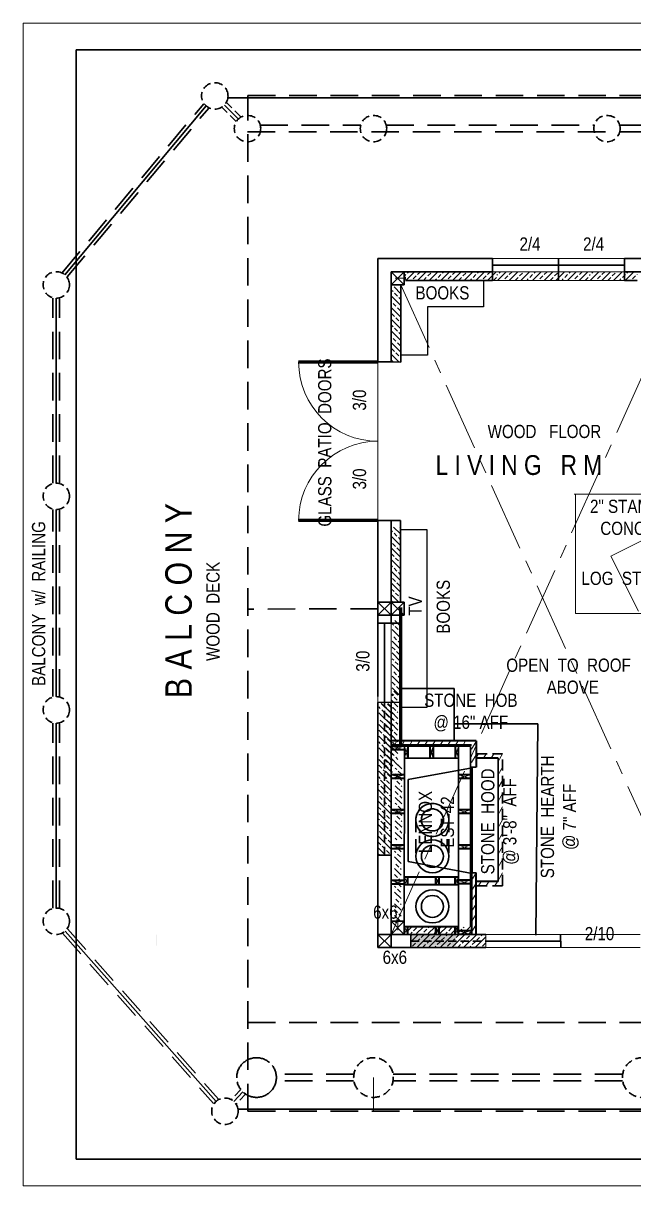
# Model space of a CAD drawing. Header units: inches. Extents: x 3832 to 8152, y 959 to 2015.
# Drawn here: x 7123 to 7400, y 1246 to 1774 of the extents above; entities that cross this region are included whole.
import ezdxf

# ---------------------------------------------------------------- set-up
doc = ezdxf.new("R2010")
doc.units = ezdxf.units.IN
doc.header["$MEASUREMENT"] = 0
doc.linetypes.add('CENTER', pattern=[2, 1.25, -0.25, 0.25, -0.25])
doc.linetypes.add('HIDDEN', pattern=[0.375, 0.25, -0.125])
for name, color, linetype, lineweight in [('APPLIANCES', 7, 'Continuous', 20), ('BUILT-INS', 36, 'Continuous', 25), ('DOORS', 7, 'Continuous', 60), ('FURNITURE', 36, 'Continuous', 25), ('MASONRY', 14, 'Continuous', 30), ('NEW FRAMING', 6, 'Continuous', 30), ('NEW FRAMMING', 6, 'Continuous', 30), ('ROOF', 7, 'HIDDEN', 30), ('STAIRS', 7, 'Continuous', 20), ('STAMPED  CONC  FL', 1, 'Continuous', 20), ('STOVE HEATING', 1, 'Continuous', 40), ('WALL FRAMING', 9, 'CENTER', 30), ('WALLS', 7, 'Continuous', 30), ('WINDOWS', 5, 'Continuous', 30)]:
    doc.layers.add(name, color=color, linetype=linetype, lineweight=lineweight)
for name, color, linetype in [('TEXT', 7, 'Continuous'), ('TEXT80', 9, 'Continuous'), ('TITLE BLOCK', 7, 'Continuous')]:
    doc.layers.add(name, color=color, linetype=linetype)
doc.styles.add('ARCHENT', font='technical.ttf', dxfattribs={"height": 6})

msp = doc.modelspace()

# ---------------------------------------------------------------- hatches: boundary and pattern name
at = {"layer": 'DOORS', "linetype": 'Continuous', "lineweight": 9, "ltscale": 25}
h = msp.add_hatch(dxfattribs=at)
h.set_pattern_fill('ANSI33', color=6, scale=15, style=0)
h.set_pattern_definition([(45, (2360.915, 396.7866), (-2.6516504, 2.6516504), []), (45, (2363.5667, 396.7866), (-2.6516504, 2.6516504), [1.875, -0.9375])])
h.paths.add_polyline_path([(7337.93, 1659.94), (7295.93, 1659.94), (7295.93, 1656.94), (7337.93, 1656.94)])
h.paths.add_polyline_path([(7337.93, 1660.91), (7295.93, 1660.91), (7295.93, 1659.94), (7337.93, 1659.94)])
h = msp.add_hatch(dxfattribs=at)
h.set_pattern_fill('ANSI33', color=6, scale=15, style=0)
h.set_pattern_definition([(45, (2402.5394, 396.7866), (-2.6516504, 2.6516504), []), (45, (2405.191, 396.7866), (-2.6516504, 2.6516504), [1.875, -0.9375])])
h.paths.add_polyline_path([(7379.56, 1659.94), (7337.56, 1659.94), (7337.56, 1656.94), (7379.56, 1656.94)])
h.paths.add_polyline_path([(7379.56, 1660.91), (7337.56, 1660.91), (7337.56, 1659.94), (7379.56, 1659.94)])
h = msp.add_hatch(dxfattribs=at)
h.set_pattern_fill('ANSI33', color=6, scale=15, style=0)
h.set_pattern_definition([(45, (2444.6346, 396.7866), (-2.6516504, 2.6516504), []), (45, (2447.2863, 396.7866), (-2.6516504, 2.6516504), [1.875, -0.9375])])
h.paths.add_polyline_path([(7401.34, 1656.94), (7401.34, 1659.94), (7379.65, 1659.94), (7379.65, 1656.94)])
h.paths.add_polyline_path([(7401.34, 1659.94), (7401.34, 1660.91), (7379.65, 1660.91), (7379.65, 1659.94)])
h = msp.add_hatch(dxfattribs=at)
h.set_pattern_fill('ANSI33', color=6, scale=15, angle=90, style=0)
h.set_pattern_definition([(135, (8555.955, -3318.0037), (-2.6516504, -2.6516504), []), (135, (8555.955, -3315.352), (-2.6516504, -2.6516504), [1.875, -0.9375])])
h.paths.add_polyline_path([(7289.8, 1620.01), (7292.8, 1620.01), (7292.8, 1654.01), (7289.8, 1654.01)])
h.paths.add_polyline_path([(7294, 1620.01), (7294.06, 1654.01), (7292.8, 1654.01), (7292.8, 1620.01)])
h = msp.add_hatch(dxfattribs=at)
h.set_pattern_fill('ANSI33', color=6, scale=15, angle=90, style=0)
h.set_pattern_definition([(135, (8555.7513, -3427.0567), (-2.6516504, -2.6516504), []), (135, (8555.7513, -3424.405), (-2.6516504, -2.6516504), [1.875, -0.9375])])
h.paths.add_polyline_path([(7289.59, 1510.96), (7292.59, 1510.96), (7292.59, 1544.96), (7289.59, 1544.96)])
h.paths.add_polyline_path([(7293.82, 1510.96), (7293.88, 1544.96), (7292.59, 1544.96), (7292.59, 1510.96)])
h = msp.add_hatch(dxfattribs=at)
h.set_pattern_fill('ANSI33', color=6, scale=15, angle=90, style=0)
h.set_pattern_definition([(135, (8556.264, -3469.4886), (-2.6516504, -2.6516504), []), (135, (8556.264, -3466.837), (-2.6516504, -2.6516504), [1.875, -0.9375])])
h.paths.add_polyline_path([(7290.11, 1468.53), (7293.11, 1468.53), (7293.11, 1502.53), (7290.11, 1502.53)])
h.paths.add_polyline_path([(7293.75, 1468.53), (7293.81, 1502.53), (7293.11, 1502.53), (7293.11, 1468.53)])
h = msp.add_hatch(dxfattribs=at)
h.set_pattern_fill('ANSI33', color=6, scale=15, angle=90, style=0)
h.set_pattern_definition([(135, (8550.1603, -3507.2784), (-2.6516504, -2.6516504), []), (135, (8550.1603, -3504.6267), (-2.6516504, -2.6516504), [1.875, -0.9375])])
h.paths.add_polyline_path([(7287, 1430.74), (7290, 1430.74), (7290, 1464.74), (7287, 1464.74)])
h.paths.add_polyline_path([(7284, 1430.74), (7287, 1430.74), (7287, 1464.74), (7284, 1464.74)])
h = msp.add_hatch(dxfattribs=at)
h.set_pattern_fill('ANSI33', color=6, scale=15, angle=90, style=0)
h.set_pattern_definition([(135, (8549.7513, -3541.9985), (-2.6516504, -2.6516504), []), (135, (8549.7513, -3539.347), (-2.6516504, -2.6516504), [1.875, -0.9375])])
h.paths.add_polyline_path([(7286.59, 1396.02), (7289.59, 1396.02), (7289.59, 1430.02), (7286.59, 1430.02)])
h.paths.add_polyline_path([(7283.59, 1396.02), (7286.59, 1396.02), (7286.59, 1430.02), (7283.59, 1430.02)])
h = msp.add_hatch(dxfattribs=at)
h.set_pattern_fill('ANSI33', color=6, scale=15, style=0)
h.set_pattern_definition([(45, (2360.5756, 93.7525), (-2.6516504, 2.6516504), []), (45, (2363.2272, 93.7525), (-2.6516504, 2.6516504), [1.875, -0.9375])])
h.paths.add_polyline_path([(7298.59, 1356.91), (7298.59, 1353.91), (7332.59, 1353.91), (7332.59, 1356.91)])
h.paths.add_polyline_path([(7298.59, 1359.91), (7298.59, 1356.91), (7332.59, 1356.91), (7332.59, 1359.91)])
at = {"layer": 'NEW FRAMING', "linetype": 'Continuous', "lineweight": 9, "ltscale": 25}
h = msp.add_hatch(dxfattribs=at)
h.set_pattern_fill('ANSI33', color=256, scale=15, angle=90, style=0)
h.set_pattern_definition([(135, (8555.86, -3501.5705), (-2.6516504, -2.6516504), []), (135, (8555.86, -3498.919), (-2.6516504, -2.6516504), [1.875, -0.9375])])
h.paths.add_polyline_path([(7289.7, 1436.45), (7292.7, 1436.45), (7292.7, 1470.45), (7289.7, 1470.45)])
h = msp.add_hatch(dxfattribs=at)
h.set_pattern_fill('ANSI33', color=256, scale=15, angle=90, style=0)
h.set_pattern_definition([(135, (8550.1547, -3507.2784), (-2.6516504, -2.6516504), []), (135, (8550.1547, -3504.6267), (-2.6516504, -2.6516504), [1.875, -0.9375])])
h.paths.add_polyline_path([(7284, 1430.74), (7287, 1430.74), (7287, 1464.74), (7284, 1464.74)])
h = msp.add_hatch(dxfattribs=at)
h.set_pattern_fill('ANSI33', color=256, scale=15, angle=90, style=0)
h.set_pattern_definition([(135, (8553.1547, -3507.2784), (-2.6516504, -2.6516504), []), (135, (8553.1547, -3504.6267), (-2.6516504, -2.6516504), [1.875, -0.9375])])
h.paths.add_polyline_path([(7287, 1430.74), (7290, 1430.74), (7290, 1464.74), (7287, 1464.74)])
h = msp.add_hatch(dxfattribs=at)
h.set_pattern_fill('ANSI33', color=256, scale=15, angle=90, style=0)
h.set_pattern_definition([(135, (8557.6513, -3535.0887), (-2.6516504, -2.6516504), []), (135, (8557.6513, -3532.437), (-2.6516504, -2.6516504), [1.875, -0.9375])])
h.paths.add_polyline_path([(7291.49, 1402.93), (7294.49, 1402.93), (7294.49, 1436.93), (7291.49, 1436.93)])
h = msp.add_hatch(dxfattribs=at)
h.set_pattern_fill('ANSI33', color=256, scale=15, angle=90, style=0)
h.set_pattern_definition([(135, (8549.7457, -3541.9985), (-2.6516504, -2.6516504), []), (135, (8549.7457, -3539.347), (-2.6516504, -2.6516504), [1.875, -0.9375])])
h.paths.add_polyline_path([(7286.59, 1396.02), (7289.59, 1396.02), (7289.59, 1430.02), (7286.59, 1430.02)])
h.paths.add_polyline_path([(7283.59, 1396.02), (7286.59, 1396.02), (7286.59, 1430.02), (7283.59, 1430.02)])
h = msp.add_hatch(dxfattribs=at)
h.set_pattern_fill('ANSI33', color=256, scale=15, angle=90, style=0)
h.set_pattern_definition([(135, (8557.308, -3572.781), (-2.6516504, -2.6516504), []), (135, (8557.308, -3570.1294), (-2.6516504, -2.6516504), [1.875, -0.9375])])
h.paths.add_polyline_path([(7291.15, 1365.24), (7294.15, 1365.24), (7294.15, 1399.24), (7291.15, 1399.24)])
h = msp.add_hatch(dxfattribs=at)
h.set_pattern_fill('ANSI33', color=256, scale=15, angle=180, style=0)
h.set_pattern_definition([(225, (12269.0153, 2626.4176), (2.6516504, -2.6516504), []), (225, (12266.3637, 2626.4176), (2.6516504, -2.6516504), [1.875, -0.9375])])
h.paths.add_polyline_path([(7325.64, 1360.26), (7325.64, 1363.26), (7297, 1363.26), (7297, 1360.26)])
at = {"layer": 'WALLS', "linetype": 'Continuous', "lineweight": 20, "ltscale": 20}
h = msp.add_hatch(dxfattribs=at)
h.set_pattern_fill('ZIGZAG', color=6, scale=10, style=0)
h.set_pattern_definition([(360, (7025.4236, 589.9291), (1.25, 1.25), [1.25, -1.25]), (90, (7026.6736, 589.9291), (-1.25, 1.25), [1.25, -1.25])])
h.paths.add_polyline_path([(7299.09, 1359.83), (7299.09, 1354.83), (7319.11, 1354.82), (7319.11, 1359.83)])
h.paths.add_polyline_path([(7183.06, 1359.84), (7183.06, 1354.84), (7183.11, 1354.84), (7183.11, 1359.84)])

# ---------------------------------------------------------------- linework, layer by layer
at = {"layer": 'APPLIANCES', "color": 7, "lineweight": 20, "ltscale": 15}
msp.add_line((7389.29, 1531.66), (7405.34, 1539.8), dxfattribs=at)
at = {"layer": 'BUILT-INS', "color": 6, "ltscale": 20}
for p, q in [((7331.59, 1656.91), (7331.59, 1644.91)), ((7331.59, 1644.91), (7306.08, 1644.91)), ((7306.08, 1644.91), (7306.08, 1622.95)), ((7306.08, 1622.95), (7294, 1622.95)), ((7293.88, 1543.85), (7305.85, 1543.9)), ((7305.83, 1543.9), (7305.83, 1462.91))]:
    msp.add_line(p, q, dxfattribs=at)
at = {"layer": 'DOORS', "color": 6, "ltscale": 15}
for p, q in [((7247.59, 1619.91), (7283.59, 1619.91)), ((7283.59, 1547.91), (7247.59, 1547.91))]:
    msp.add_line(p, q, dxfattribs=at)
at = {"layer": 'DOORS', "color": 6, "linetype": 'Continuous', "lineweight": 9, "ltscale": 25}
for centre, start, end in [((7283.59, 1619.91), 180, 270), ((7283.59, 1547.91), 90, 180)]:
    msp.add_arc(centre, 36, start, end, dxfattribs=at)
at = {"layer": 'FURNITURE', "color": 6, "linetype": 'Continuous', "ltscale": 20}
msp.add_line((7305.83, 1462.91), (7293.74, 1462.91), dxfattribs=at)
at = {"layer": 'MASONRY', "color": 6, "linetype": 'Continuous', "lineweight": 30, "ltscale": 15}
for p, q in [((7318.16, 1471.62), (7294.35, 1471.62)), ((7356.16, 1455.62), (7318.16, 1455.62))]:
    msp.add_line(p, q, dxfattribs=at)
at = {"layer": 'MASONRY', "color": 6, "linetype": 'Continuous', "lineweight": 30, "ltscale": 20}
for p, q in [((7318.16, 1471.62), (7318.16, 1447.62)), ((7356.16, 1455.62), (7355.34, 1359.62))]:
    msp.add_line(p, q, dxfattribs=at)
at = {"layer": 'MASONRY', "color": 6, "linetype": 'Continuous', "lineweight": 40, "ltscale": 15}
for p, q in [((7328.14, 1447.91), (7289.62, 1447.91)), ((7328.15, 1447.91), (7328.15, 1435.91)), ((7328.16, 1359.91), (7328.16, 1387.9))]:
    msp.add_line(p, q, dxfattribs=at)
at = {"layer": 'MASONRY', "color": 6, "linetype": 'Continuous', "lineweight": 9, "ltscale": 20}
for p, q in [((7292.25, 1447.91), (7291.09, 1445.91)), ((7295.72, 1447.91), (7294.56, 1445.91)), ((7299.18, 1447.91), (7298.02, 1445.91)), ((7302.64, 1447.91), (7301.49, 1445.91)), ((7306.11, 1447.91), (7304.95, 1445.91)), ((7309.57, 1447.91), (7308.42, 1445.91)), ((7313.04, 1447.91), (7311.88, 1445.91)), ((7316.5, 1447.91), (7315.35, 1445.91)), ((7319.96, 1447.91), (7318.81, 1445.91)), ((7323.43, 1447.91), (7322.27, 1445.91)), ((7328.15, 1447.48), (7326.15, 1444.01)), ((7329.3, 1441.91), (7328.15, 1439.91)), ((7332.77, 1441.91), (7331.61, 1439.91)), ((7336.23, 1441.91), (7335.08, 1439.91)), ((7340.15, 1441.91), (7338.15, 1438.44)), ((7340.13, 1435.89), (7338.13, 1432.43)), ((7340.13, 1429.89), (7338.13, 1426.43)), ((7340.14, 1423.9), (7338.14, 1420.43)), ((7340.14, 1417.9), (7338.14, 1414.43)), ((7340.14, 1411.9), (7338.14, 1408.44)), ((7340.14, 1405.9), (7338.14, 1402.44)), ((7340.14, 1399.91), (7338.14, 1396.44)), ((7340.14, 1393.91), (7338.14, 1390.44)), ((7328.16, 1387.9), (7326.16, 1384.44)), ((7330.44, 1383.91), (7329.29, 1381.91)), ((7333.9, 1383.91), (7332.75, 1381.91)), ((7337.82, 1383.91), (7336.67, 1381.91)), ((7340.14, 1387.91), (7338.14, 1384.44)), ((7328.16, 1383.18), (7326.16, 1379.72)), ((7328.16, 1378.47), (7326.16, 1375)), ((7328.16, 1373.75), (7326.16, 1370.28)), ((7328.16, 1369.19), (7326.16, 1365.72)), ((7328.16, 1364.47), (7326.16, 1361.01))]:
    msp.add_line(p, q, dxfattribs=at)
at = {"layer": 'MASONRY', "color": 1, "linetype": 'Continuous', "lineweight": 9, "ltscale": 20}
for p, q in [((7328.14, 1447.48), (7326.14, 1444.01)), ((7328.15, 1441.48), (7326.15, 1438.01))]:
    msp.add_line(p, q, dxfattribs=at)
at = {"layer": 'MASONRY', "color": 6, "linetype": 'HIDDEN', "lineweight": 30, "ltscale": 20}
for p, q in [((7328.15, 1441.91), (7340.15, 1441.91)), ((7340.15, 1381.91), (7340.15, 1441.91)), ((7326.15, 1435.91), (7328.15, 1435.91)), ((7326.16, 1387.9), (7328.16, 1387.9)), ((7328.14, 1381.91), (7340.14, 1381.91))]:
    msp.add_line(p, q, dxfattribs=at)
at = {"layer": 'MASONRY', "color": 1, "linetype": 'HIDDEN', "lineweight": 30, "ltscale": 20}
msp.add_line((7340.14, 1381.91), (7340.14, 1441.91), dxfattribs=at)
at = {"layer": 'NEW FRAMING', "ltscale": 15}
for p, q in [((7293.59, 1508.33), (7293.54, 1445.41)), ((7294.38, 1508.35), (7294.32, 1445.41)), ((7289.62, 1465.4), (7289.59, 1395.91)), ((7295.7, 1445.4), (7295.59, 1365.91)), ((7338.14, 1383.91), (7338.14, 1439.91)), ((7338.15, 1383.91), (7338.15, 1439.91)), ((7289.59, 1431.91), (7289.59, 1395.91))]:
    msp.add_line(p, q, dxfattribs=at)
at = {"layer": 'NEW FRAMING', "linetype": 'Continuous', "lineweight": 40, "ltscale": 15}
for p, q in [((7325.63, 1445.33), (7289.61, 1445.41)), ((7295.7, 1443.81), (7289.61, 1443.81)), ((7297.2, 1445.41), (7297.2, 1439.9)), ((7307.2, 1445.37), (7307.21, 1439.81)), ((7308.7, 1445.37), (7308.7, 1439.81)), ((7318.7, 1445.41), (7318.7, 1439.85)), ((7320.18, 1439.84), (7295.69, 1439.9)), ((7295.68, 1432.45), (7289.61, 1432.46)), ((7325.63, 1432.44), (7320.16, 1432.45)), ((7295.68, 1430.8), (7289.59, 1430.81)), ((7325.63, 1430.8), (7320.14, 1430.8)), ((7295.66, 1416.45), (7289.61, 1416.46)), ((7325.63, 1416.44), (7320.16, 1416.45)), ((7295.66, 1414.8), (7289.59, 1414.81)), ((7325.63, 1414.8), (7320.14, 1414.8)), ((7295.64, 1400.45), (7289.61, 1400.46)), ((7325.63, 1400.45), (7320.16, 1400.45)), ((7295.64, 1398.8), (7289.59, 1398.81)), ((7325.64, 1398.8), (7320.14, 1398.8)), ((7295.62, 1384.41), (7289.61, 1384.41)), ((7320.15, 1385.91), (7295.68, 1385.91)), ((7297.2, 1382.41), (7297.2, 1385.91)), ((7309.84, 1382.41), (7309.84, 1385.91)), ((7311.34, 1382.41), (7311.34, 1385.91)), ((7318.65, 1382.41), (7318.65, 1385.91)), ((7320.15, 1382.41), (7320.15, 1385.91)), ((7325.62, 1384.49), (7320.15, 1384.5)), ((7295.62, 1382.76), (7289.59, 1382.77)), ((7320.15, 1382.41), (7295.6, 1382.41)), ((7325.62, 1382.85), (7320.13, 1382.85)), ((7320.15, 1363.41), (7295.6, 1363.41)), ((7297.11, 1359.91), (7297.11, 1363.41)), ((7309.84, 1359.91), (7309.84, 1363.39)), ((7311.34, 1359.91), (7311.34, 1363.39)), ((7318.65, 1359.91), (7318.65, 1363.41)), ((7320.15, 1359.91), (7320.15, 1363.41)), ((7325.64, 1361.56), (7320.08, 1361.56)), ((7325.57, 1359.91), (7320.08, 1359.92))]:
    msp.add_line(p, q, dxfattribs=at)
at = {"layer": 'NEW FRAMING', "color": 7, "linetype": 'Continuous', "lineweight": 40, "ltscale": 15}
msp.add_line((7326.14, 1445.91), (7289.75, 1445.91), dxfattribs=at)
at = {"layer": 'NEW FRAMING', "color": 6, "linetype": 'Continuous', "lineweight": 40, "ltscale": 15}
for p, q in [((7338.15, 1439.91), (7328.15, 1439.91)), ((7326.16, 1387.9), (7326.16, 1359.91)), ((7338.14, 1383.91), (7328.14, 1383.91))]:
    msp.add_line(p, q, dxfattribs=at)
at = {"layer": 'NEW FRAMMING', "linetype": 'Continuous', "lineweight": 9, "ltscale": 25}
for p, q in [((7289.61, 1443.81), (7295.7, 1445.4)), ((7289.62, 1445.41), (7295.7, 1443.81)), ((7289.59, 1430.81), (7295.68, 1432.45)), ((7289.59, 1432.41), (7295.68, 1430.8)), ((7320.14, 1430.8), (7325.63, 1432.44)), ((7320.14, 1432.4), (7325.63, 1430.8)), ((7289.59, 1414.81), (7295.66, 1416.41)), ((7289.59, 1416.41), (7295.66, 1414.8)), ((7320.14, 1414.8), (7325.63, 1416.44)), ((7320.14, 1416.4), (7325.63, 1414.8)), ((7289.59, 1398.81), (7295.64, 1400.45)), ((7289.59, 1400.41), (7295.64, 1398.8)), ((7320.14, 1398.8), (7325.63, 1400.45)), ((7320.14, 1400.4), (7325.64, 1398.8)), ((7289.59, 1382.77), (7295.62, 1384.41)), ((7289.59, 1384.37), (7295.62, 1382.76)), ((7320.13, 1382.85), (7325.62, 1384.49)), ((7320.13, 1384.45), (7325.62, 1382.85)), ((7320.15, 1359.91), (7325.64, 1361.56)), ((7320.15, 1361.56), (7325.64, 1359.91))]:
    msp.add_line(p, q, dxfattribs=at)
at = {"layer": 'NEW FRAMMING', "color": 6, "linetype": 'Continuous', "ltscale": 25}
for p, q in [((7320.15, 1359.91), (7320.18, 1445.34)), ((7325.64, 1363.41), (7325.63, 1445.33))]:
    msp.add_line(p, q, dxfattribs=at)
at = {"layer": 'NEW FRAMMING', "color": 6, "linetype": 'HIDDEN', "ltscale": 25}
for p, q in [((7300.84, 1396.91), (7300.84, 1411.91)), ((7315.84, 1396.91), (7315.84, 1411.91))]:
    msp.add_line(p, q, dxfattribs=at)
at = {"layer": 'ROOF', "linetype": 'HIDDEN', "ltscale": 50}
for p, q in [((7140.29, 1660.47), (7204.5, 1737.16)), ((7224.59, 1740.91), (7787.59, 1740.91)), ((7142.59, 1658.55), (7206.8, 1735.24)), ((7220.25, 1730.25), (7213.89, 1736.61)), ((7230.21, 1727.41), (7275.78, 1727.41)), ((7287.4, 1727.41), (7381.78, 1727.41)), ((7393.4, 1727.41), (7503.78, 1727.41)), ((7224.4, 1724.41), (7735.78, 1724.41)), ((7136.09, 1564.91), (7136.09, 1648.91)), ((7139.09, 1564.91), (7139.09, 1648.91)), ((7136.09, 1467.91), (7136.09, 1552.91)), ((7139.09, 1467.91), (7139.09, 1552.91)), ((7224.59, 1319.91), (7787.59, 1319.91)), ((7272.59, 1296.41), (7237.51, 1296.41)), ((7394.59, 1296.41), (7290.59, 1296.41)), ((7272.59, 1293.41), (7237.51, 1293.41)), ((7394.59, 1293.41), (7290.59, 1293.41))]:
    msp.add_line(p, q, dxfattribs=at)
at = {"layer": 'ROOF', "linetype": 'HIDDEN', "ltscale": 15}
for p, q in [((7221.31, 1731.31), (7214.95, 1737.68)), ((7219.19, 1729.19), (7212.83, 1735.55))]:
    msp.add_line(p, q, dxfattribs=at)
at = {"layer": 'ROOF', "linetype": 'Continuous', "ltscale": 50}
for p, q in [((7215.55, 1739.91), (7757.59, 1739.91)), ((7141.44, 1659.51), (7205.65, 1736.2)), ((7137.59, 1564.91), (7137.59, 1648.91)), ((7137.59, 1467.91), (7137.59, 1552.91)), ((7220.04, 1280.61), (7757.59, 1280.61))]:
    msp.add_line(p, q, dxfattribs=at)
at = {"layer": 'ROOF', "color": 7, "linetype": 'HIDDEN', "ltscale": 50}
for p, q in [((7224.59, 1279.61), (7224.59, 1740.91)), ((7136.09, 1371.91), (7136.09, 1455.91)), ((7139.09, 1371.91), (7139.09, 1455.91)), ((7142.7, 1362.42), (7211.27, 1285.09)), ((7140.45, 1360.43), (7209.02, 1283.1)), ((7224.59, 1279.61), (7787.59, 1279.61))]:
    msp.add_line(p, q, dxfattribs=at)
at = {"layer": 'ROOF', "color": 7, "ltscale": 50}
msp.add_line((7283.59, 1507.85), (7224.59, 1507.66), dxfattribs=at)
at = {"layer": 'ROOF', "color": 7, "linetype": 'Continuous', "ltscale": 50}
for p, q in [((7137.59, 1371.91), (7137.59, 1455.91)), ((7141.57, 1361.42), (7210.15, 1284.1))]:
    msp.add_line(p, q, dxfattribs=at)
at = {"layer": 'ROOF', "color": 7, "linetype": 'HIDDEN', "ltscale": 15}
for p, q in [((7221.25, 1289.38), (7217.14, 1285.01)), ((7223.44, 1287.32), (7219.33, 1282.95))]:
    msp.add_line(p, q, dxfattribs=at)
at = {"layer": 'ROOF', "color": 7, "linetype": 'Continuous', "ltscale": 150}
msp.add_line((7222.35, 1288.35), (7218.24, 1283.98), dxfattribs=at)
at = {"layer": 'ROOF', "ltscale": 15}
for centre, radius in [((7209.55, 1740.76), 6), ((7224.4, 1725.91), 6), ((7281.59, 1725.91), 6), ((7387.59, 1725.91), 6), ((7137.59, 1654.91), 6), ((7137.59, 1558.91), 6), ((7137.59, 1461.91), 6), ((7137.59, 1365.91), 6), ((7228.51, 1294.91), 9), ((7281.59, 1294.91), 9), ((7403.59, 1294.91), 9), ((7214.13, 1279.61), 6)]:
    msp.add_circle(centre, radius, dxfattribs=at)
at = {"layer": 'STAIRS', "color": 7, "linetype": 'CENTER', "lineweight": 9, "ltscale": 25}
for p, q in [((7289.59, 1359.91), (7424.84, 1660.91)), ((7293.94, 1654.89), (7427.59, 1359.91))]:
    msp.add_line(p, q, dxfattribs=at)
at = {"layer": 'STAMPED  CONC  FL', "color": 6, "ltscale": 15}
for p, q in [((7428.68, 1559.93), (7372.68, 1559.93)), ((7373.24, 1559.93), (7373.24, 1505.67)), ((7373.24, 1505.67), (7427.68, 1505.67))]:
    msp.add_line(p, q, dxfattribs=at)
at = {"layer": 'STOVE HEATING', "color": 7, "lineweight": 20, "ltscale": 15}
msp.add_line((7389.29, 1531.66), (7401.96, 1506.69), dxfattribs=at)
at = {"layer": 'TEXT', "color": 6, "linetype": 'HIDDEN', "lineweight": 30, "ltscale": 15}
for radius in [7.5, 5]:
    msp.add_circle((7308.34, 1411.91), radius, dxfattribs=at)
at = {"layer": 'TEXT', "color": 6, "linetype": 'Continuous', "lineweight": 30, "ltscale": 15}
for centre, radius in [((7308.34, 1411.91), 7.5), ((7308.34, 1411.91), 5), ((7308.34, 1395.4), 7.5), ((7308.34, 1395.4), 5), ((7308.34, 1372.62), 7.5), ((7308.34, 1372.62), 5)]:
    msp.add_circle(centre, radius, dxfattribs=at)
at = {"layer": 'TITLE BLOCK', "color": 7, "linetype": 'Continuous', "lineweight": 0, "ltscale": 0.5}
for p, q in [((7938.58, 1773.76), (7122.59, 1773.76)), ((7122.59, 1773.76), (7122.59, 1245.77)), ((7122.59, 1245.77), (7938.58, 1245.77))]:
    msp.add_line(p, q, dxfattribs=at)
at = {"layer": 'TITLE BLOCK', "color": 7, "linetype": 'Continuous', "lineweight": 30, "ltscale": 0.5}
for p, q in [((7146.59, 1761.76), (7146.59, 1257.77)), ((7926.58, 1761.76), (7146.59, 1761.76)), ((7146.59, 1257.77), (7926.58, 1257.77))]:
    msp.add_line(p, q, dxfattribs=at)
at = {"layer": 'WALL FRAMING', "color": 7, "ltscale": 15}
for p, q in [((7295.59, 1660.91), (7289.59, 1660.91)), ((7283.59, 1504.85), (7283.59, 1510.85)), ((7283.59, 1353.91), (7283.59, 1359.91))]:
    msp.add_line(p, q, dxfattribs=at)
at = {"layer": 'WALL FRAMING', "color": 9, "linetype": 'Continuous', "lineweight": 9, "ltscale": 150}
for p, q in [((7291.48, 1657.93), (7296.17, 1657.93)), ((7296.17, 1658.52), (7296.17, 1657.93)), ((7296.17, 1657.93), (7296.17, 1657.34)), ((7292, 1366.49), (7292.59, 1366.49)), ((7292.59, 1361.8), (7292.59, 1366.49)), ((7292.59, 1366.49), (7293.18, 1366.49))]:
    msp.add_line(p, q, dxfattribs=at)
at = {"layer": 'WALL FRAMING', "ltscale": 15}
for p, q in [((7224.59, 1504.85), (7224.59, 1510.85)), ((7289.59, 1359.91), (7289.59, 1395.91))]:
    msp.add_line(p, q, dxfattribs=at)
at = {"layer": 'WALL FRAMING', "color": 9, "ltscale": 15}
for p, q in [((7289.59, 1504.85), (7289.59, 1510.85)), ((7289.59, 1504.85), (7289.59, 1510.85)), ((7289.59, 1359.91), (7289.59, 1365.91)), ((7290.59, 1353.91), (7283.59, 1353.91))]:
    msp.add_line(p, q, dxfattribs=at)
at = {"layer": 'WALL FRAMING', "color": 6, "linetype": 'Continuous', "lineweight": 9, "ltscale": 25}
for p, q in [((7295.7, 1445.39), (7297.2, 1439.82)), ((7297.2, 1445.45), (7295.71, 1439.9)), ((7307.2, 1445.37), (7308.7, 1439.81)), ((7308.7, 1445.37), (7307.21, 1439.81)), ((7318.7, 1445.41), (7320.18, 1439.84)), ((7320.2, 1445.41), (7318.71, 1439.85)), ((7295.6, 1382.41), (7297.2, 1385.91)), ((7297.2, 1382.41), (7295.7, 1385.91)), ((7311.34, 1382.41), (7309.84, 1385.91)), ((7309.84, 1382.41), (7311.34, 1385.91)), ((7320.15, 1382.41), (7318.65, 1385.91)), ((7318.65, 1382.41), (7320.15, 1385.91)), ((7295.59, 1359.91), (7297.11, 1363.41)), ((7297.11, 1359.91), (7295.6, 1363.41)), ((7311.34, 1359.91), (7309.84, 1363.39)), ((7309.84, 1359.91), (7311.34, 1363.39)), ((7320.15, 1359.91), (7318.65, 1363.41)), ((7318.65, 1359.91), (7320.15, 1363.41))]:
    msp.add_line(p, q, dxfattribs=at)
at = {"layer": 'WALL FRAMING', "linetype": 'Continuous', "ltscale": 15}
msp.add_line((7332.59, 1359.91), (7289.59, 1359.91), dxfattribs=at)
at = {"layer": 'WALL FRAMING', "color": 9, "lineweight": 9, "ltscale": 15}
msp.add_line((7281.59, 1294.91), (7281.59, 1279.91), dxfattribs=at)
at = {"layer": 'WALL FRAMING', "color": 9, "ltscale": 15}
msp.add_circle((7228.51, 1294.91), 9, dxfattribs=at)
at = {"layer": 'WALLS', "ltscale": 15}
for p, q in [((7283.59, 1619.91), (7283.59, 1666.91)), ((7283.59, 1666.91), (7335.59, 1666.91)), ((7335.59, 1666.91), (7335.59, 1660.91)), ((7365.59, 1666.91), (7365.59, 1660.91)), ((7395.59, 1666.91), (7532.09, 1666.91)), ((7289.59, 1619.91), (7289.59, 1660.91)), ((7289.59, 1660.91), (7335.59, 1660.91)), ((7289.59, 1654.91), (7289.59, 1660.91)), ((7295.59, 1654.91), (7295.59, 1660.91)), ((7395.59, 1660.91), (7472.84, 1660.91)), ((7295.59, 1654.91), (7289.59, 1654.91)), ((7283.59, 1467.91), (7283.59, 1547.91)), ((7289.59, 1510.85), (7289.59, 1547.91)), ((7289.59, 1510.85), (7283.59, 1510.85)), ((7295.59, 1510.85), (7289.59, 1510.85)), ((7289.59, 1504.85), (7289.59, 1510.85)), ((7289.6, 1501.32), (7289.59, 1510.85)), ((7295.59, 1504.85), (7295.59, 1510.85)), ((7289.59, 1504.85), (7283.59, 1504.85)), ((7295.59, 1504.85), (7289.59, 1504.85)), ((7283.59, 1353.91), (7283.59, 1465.32)), ((7289.62, 1465.4), (7289.59, 1395.91)), ((7289.59, 1431.91), (7289.59, 1359.91)), ((7283.59, 1395.91), (7289.59, 1395.91)), ((7295.59, 1365.91), (7289.59, 1365.91)), ((7295.59, 1359.91), (7295.59, 1365.91)), ((7289.59, 1359.91), (7283.59, 1359.91)), ((7295.59, 1359.91), (7289.59, 1359.91)), ((7289.59, 1353.91), (7289.59, 1359.91)), ((7332.59, 1359.91), (7295.59, 1359.91)), ((7298.59, 1353.91), (7298.59, 1359.91)), ((7332.59, 1353.91), (7283.59, 1353.91)), ((7289.59, 1353.91), (7283.59, 1353.91))]:
    msp.add_line(p, q, dxfattribs=at)
at = {"layer": 'WALLS', "lineweight": 20, "ltscale": 15}
for p, q in [((7335.59, 1666.91), (7395.59, 1666.91)), ((7335.59, 1660.91), (7395.59, 1660.91)), ((7289.62, 1465.4), (7289.6, 1501.32)), ((7332.59, 1353.91), (7332.59, 1359.91)), ((7402.59, 1359.91), (7332.59, 1359.91)), ((7402.59, 1353.91), (7332.59, 1353.91))]:
    msp.add_line(p, q, dxfattribs=at)
at = {"layer": 'WALLS', "color": 7, "ltscale": 15}
msp.add_line((7395.59, 1666.91), (7395.59, 1660.91), dxfattribs=at)
at = {"layer": 'WALLS', "color": 7, "linetype": 'Continuous', "lineweight": 9, "ltscale": 15}
for p, q in [((7289.59, 1660.91), (7295.59, 1654.91)), ((7289.59, 1654.91), (7295.59, 1660.91)), ((7283.59, 1510.85), (7289.59, 1504.85)), ((7283.59, 1504.85), (7289.59, 1510.85)), ((7289.59, 1510.85), (7295.59, 1504.85)), ((7289.59, 1504.85), (7295.59, 1510.85)), ((7289.59, 1365.91), (7295.59, 1359.91)), ((7289.59, 1359.91), (7295.59, 1365.91)), ((7283.59, 1359.91), (7289.59, 1353.91)), ((7283.59, 1353.91), (7289.59, 1359.91))]:
    msp.add_line(p, q, dxfattribs=at)
at = {"layer": 'WALLS', "color": 46, "ltscale": 15}
msp.add_line((7335.59, 1660.91), (7335.59, 1656.91), dxfattribs=at)
at = {"layer": 'WALLS', "color": 6, "ltscale": 15}
for p, q in [((7365.59, 1660.91), (7365.59, 1656.91)), ((7395.59, 1660.91), (7395.59, 1656.91)), ((7294.06, 1654.91), (7294, 1619.9)), ((7296.06, 1656.91), (7335.59, 1656.91)), ((7395.59, 1656.91), (7401.34, 1656.91)), ((7283.59, 1619.91), (7289.59, 1619.91)), ((7283.59, 1547.91), (7289.59, 1547.91)), ((7293.88, 1547.9), (7293.82, 1510.85)), ((7293.81, 1504.85), (7293.66, 1465.44)), ((7283.59, 1501.32), (7293.58, 1501.23)), ((7283.59, 1465.32), (7293.66, 1465.44)), ((7366.59, 1353.91), (7366.55, 1359.92))]:
    msp.add_line(p, q, dxfattribs=at)
at = {"layer": 'WALLS', "color": 6, "lineweight": 20, "ltscale": 15}
for p, q in [((7335.59, 1656.91), (7395.59, 1656.91)), ((7283.59, 1619.91), (7283.59, 1547.91))]:
    msp.add_line(p, q, dxfattribs=at)
at = {"layer": 'WALLS', "color": 6, "ltscale": 25}
for p, q in [((7289.59, 1619.91), (7294, 1619.9)), ((7289.59, 1547.91), (7293.88, 1547.9))]:
    msp.add_line(p, q, dxfattribs=at)
at = {"layer": 'WALLS', "color": 7, "lineweight": 20, "ltscale": 15}
msp.add_line((7283.59, 1501.32), (7283.59, 1465.32), dxfattribs=at)
at = {"layer": 'WALLS', "linetype": 'HIDDEN', "ltscale": 15}
for p, q in [((7286.59, 1395.91), (7286.59, 1465.36)), ((7298.59, 1356.91), (7332.59, 1356.91))]:
    msp.add_line(p, q, dxfattribs=at)
at = {"layer": 'WALLS', "linetype": 'Continuous', "lineweight": 30, "ltscale": 25}
for p, q in [((7297.34, 1430.24), (7326.34, 1435.62)), ((7326.14, 1435.91), (7326.14, 1387.91)), ((7326.34, 1435.62), (7326.34, 1387.62)), ((7297.34, 1430.24), (7297.34, 1392.99)), ((7297.34, 1392.99), (7326.34, 1387.62))]:
    msp.add_line(p, q, dxfattribs=at)
at = {"layer": 'WINDOWS', "color": 5, "ltscale": 15}
for p, q in [((7335.59, 1663.91), (7365.59, 1663.91)), ((7365.59, 1663.91), (7395.59, 1663.91)), ((7286.59, 1465.32), (7286.59, 1501.32)), ((7332.59, 1356.91), (7366.59, 1356.91))]:
    msp.add_line(p, q, dxfattribs=at)

# ---------------------------------------------------------------- texts
at = {"layer": 'STAMPED  CONC  FL', "color": 6, "insert": (7400.6, 1549.32), "char_height": 6, "width": 360.0625, "attachment_point": 5, "rotation": 0.0328, "style": 'ARCHENT'}
msp.add_mtext('2" STAMPED{\\C7;\\P}CONC  FL', dxfattribs=at)
at = {"layer": 'STOVE HEATING', "color": 9, "insert": (7396.84, 1521.62), "char_height": 6, "width": 360.0625, "attachment_point": 5, "rotation": 0.0328, "style": 'ARCHENT'}
msp.add_mtext('{\\C7;LOG  STOVE}', dxfattribs=at)
at = {"layer": 'TEXT80', "color": 9, "width": 360.0625, "attachment_point": 5, "style": 'ARCHENT'}
for s, insert, char_height, rotation in [('{\\C7;2/4}', (7352.66, 1673.46), 6, 0.0328), ('{\\C7;2/4}', (7381.52, 1673.46), 6, 0.0328), ('{\\C7;B A L C O N Y}', (7193.18, 1511.54), 12, 90.0328), ('{\\C7; BALCONY  w/  RAILING}', (7129.61, 1509.25), 6, 90.0328), ('{\\C7;WOOD  DECK}', (7208.76, 1506.65), 6, 90.0328), ('{\\C7;3/0}', (7276.78, 1484.02), 6, 90.0328), ('{\\C7;OPEN  TO  ROOF\\P  ABOVE }', (7370.16, 1477.16), 6, 0.0328), ('{\\C7;6x6}', (7286.97, 1370.01), 6, 0.0328), ('{\\C7;2/10}', (7384.22, 1360.24), 6, 0.0328), ('{\\C7;6x6}', (7291.28, 1349.5), 6, 0.0328)]:
    msp.add_mtext(s, dxfattribs=dict(at, insert=insert, char_height=char_height, rotation=rotation))
at = {"layer": 'TEXT80', "width": 360.0625, "attachment_point": 5, "style": 'ARCHENT'}
for s, insert, char_height, rotation in [('{\\C6;BOOKS}', (7312.89, 1651.29), 6, 359.9672), ('{\\C7;L I V I N G   R M  }', (7347.61, 1573.04), 9, 0.0328), ('{\\C6;BOOKS}', (7313.31, 1508.72), 6, 89.9672), ('{\\C6;TV}', (7300.54, 1509.07), 6, 89.9672)]:
    msp.add_mtext(s, dxfattribs=dict(at, insert=insert, char_height=char_height, rotation=rotation))
at = {"layer": 'TEXT80', "color": 6, "char_height": 6, "width": 360.0625, "attachment_point": 5, "style": 'ARCHENT'}
for s, insert, rotation in [('GLASS  PATIO  DOORS', (7259.51, 1583.32), 90.0328), ('3/0', (7275.26, 1602.61), 90.0328), ('WOOD   FLOOR', (7359.2, 1588.31), 0.0328), ('3/0', (7275.26, 1566.78), 90.0328)]:
    msp.add_mtext(s, dxfattribs=dict(at, insert=insert, rotation=rotation))
at = {"layer": 'TEXT80', "color": 1, "linetype": 'Continuous', "lineweight": 30, "char_height": 6, "width": 360.0625, "attachment_point": 5, "style": 'ARCHENT'}
for s, insert, rotation in [('{\\C6;STONE  HOB\\C7;\\P\\C6;@ 16" AFF}', (7325.78, 1460.68), 359.9672), ('{\\C6;STONE  HEARTH\\C7;\\P\\C6;@ 7" AFF}', (7366.17, 1413.3), 89.9672), ('{\\C6;STONE  HOOD\\C7;\\P\\C6;@ 3\'-8"  AFF}', (7339.08, 1411.24), 89.9672), ('{\\C7;LENNOX\\PEST-42}', (7310.18, 1410.96), 89.9672)]:
    msp.add_mtext(s, dxfattribs=dict(at, insert=insert, rotation=rotation))

doc.saveas('drawing.dxf')
